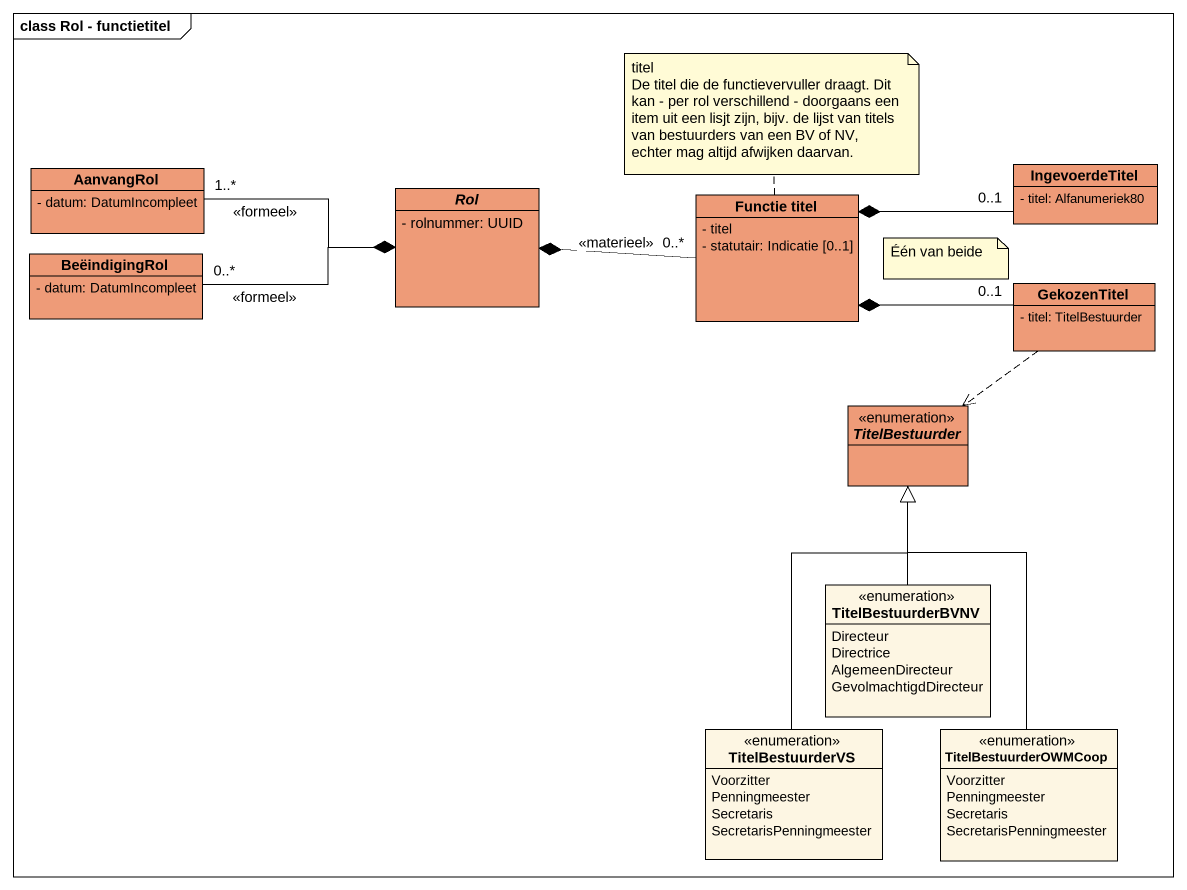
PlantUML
@startuml
mainframe class Rol - functietitel
hide circle
hide empty members
skinparam classAttributeIconSize 0
class AanvangRol #EE9B78 {
  - datum: DatumIncompleet
}
abstract class Rol #EE9B78 {
  - rolnummer: UUID
}
class IngevoerdeTitel #EE9B78 {
  - titel: Alfanumeriek80
}
class BeëindigingRol #EE9B78 {
  - datum: DatumIncompleet
}
class "Functie titel" as Functie_titel #EE9B78 {
  - titel
  - statutair: Indicatie [0..1]
}
class GekozenTitel #EE9B78 {
  - titel: TitelBestuurder
}
enum TitelBestuurder #EE9B78
enum TitelBestuurderBVNV {
  Directeur
  Directrice
  AlgemeenDirecteur
  GevolmachtigdDirecteur
}
enum TitelBestuurderVS {
  Voorzitter
  Penningmeester
  Secretaris
  SecretarisPenningmeester
}
enum TitelBestuurderOWMCoop {
  Voorzitter
  Penningmeester
  Secretaris
  SecretarisPenningmeester
}
AanvangRol "1..*" -right-* Rol : <<formeel>>
IngevoerdeTitel "0..1" -left-* Functie_titel
BeëindigingRol "0..*" -right-* Rol : <<formeel>>
Functie_titel "0..*" -left-* Rol : <<materieel>>
GekozenTitel "0..1" -left-* Functie_titel
GekozenTitel ..> TitelBestuurder
TitelBestuurderBVNV -up-|> TitelBestuurder
TitelBestuurderVS -up-|> TitelBestuurder
TitelBestuurderOWMCoop -up-|> TitelBestuurder
note top of Functie_titel
  titel
  De titel die de functievervuller draagt. Dit kan - per rol verschillend - doorgaans een item uit een lisjt zijn, bijv. de lijst van titels van bestuurders van een BV of NV, echter mag altijd afwijken daarvan.
end note
note as N2
  Één van beide
end note
@enduml
